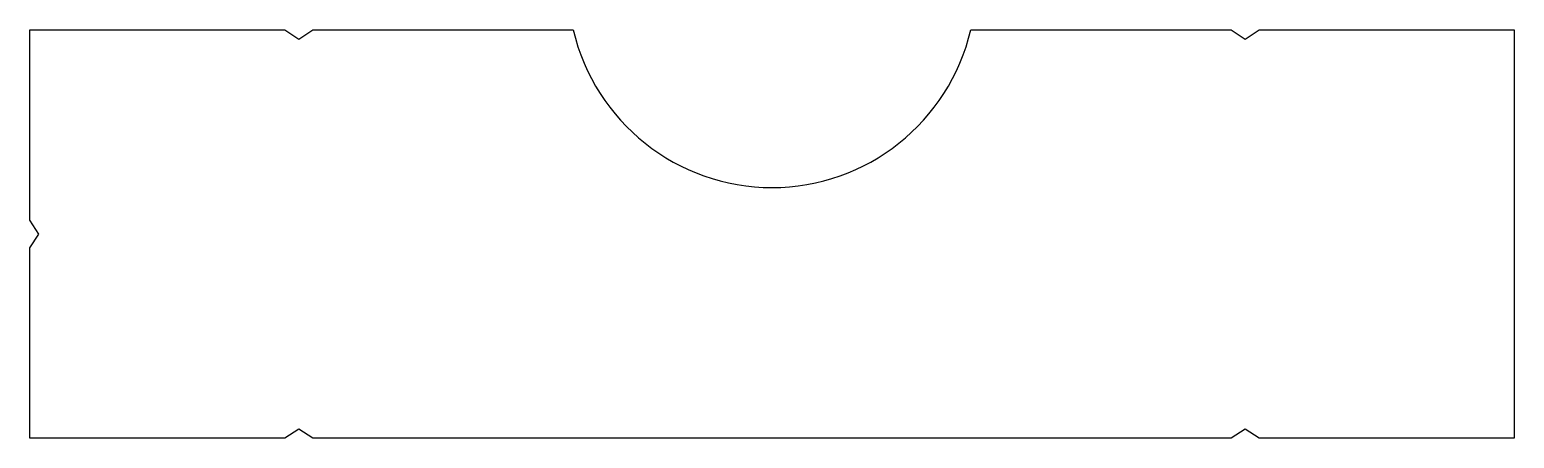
# Model space of a CAD drawing. Extents: x 197.2 to 277.2, y 248.9 to 270.9.
import ezdxf

# ---------------------------------------------------------------- set-up
doc = ezdxf.new("R2010")
doc.units = 0
doc.layers.add('ANA', color=220, linetype='CONTINUOUS')

msp = doc.modelspace()

# ---------------------------------------------------------------- linework, layer by layer
at = {"layer": 'ANA'}
msp.add_lwpolyline([(211.699, 270.383), (212.449, 270.883), (226.487, 270.883, 0.793492), (247.911, 270.883), (261.949, 270.883), (262.699, 270.383), (263.449, 270.883), (277.199, 270.883), (277.199, 248.883), (263.449, 248.883), (262.699, 249.383), (261.949, 248.883), (212.449, 248.883), (211.699, 249.383), (210.949, 248.883), (197.199, 248.883), (197.199, 259.133), (197.699, 259.883), (197.199, 260.633), (197.199, 270.883), (210.949, 270.883)], format="xyb", close=True, dxfattribs=at)

doc.saveas('drawing.dxf')
